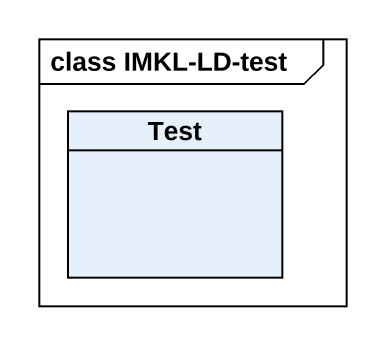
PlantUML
@startuml
mainframe class IMKL-LD-test
hide circle
hide empty members
class Test
@enduml
